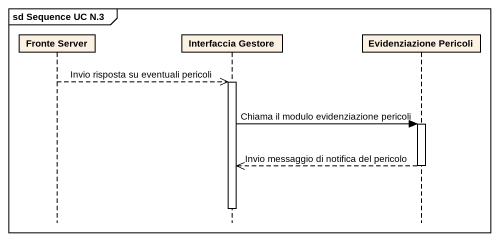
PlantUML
@startuml
mainframe sd Sequence UC N.3
hide footbox
participant "Fronte Server" as Fronte_Server
participant "Interfaccia Gestore" as Interfaccia_Gestore
participant "Evidenziazione Pericoli" as Evidenziazione_Pericoli

Fronte_Server -->> Interfaccia_Gestore : Invio risposta su eventuali pericoli
activate Interfaccia_Gestore
Interfaccia_Gestore -> Evidenziazione_Pericoli : Chiama il modulo evidenziazione pericoli
activate Evidenziazione_Pericoli
Evidenziazione_Pericoli -->> Interfaccia_Gestore : Invio messaggio di notifica del pericolo
deactivate Evidenziazione_Pericoli
deactivate Interfaccia_Gestore
@enduml
